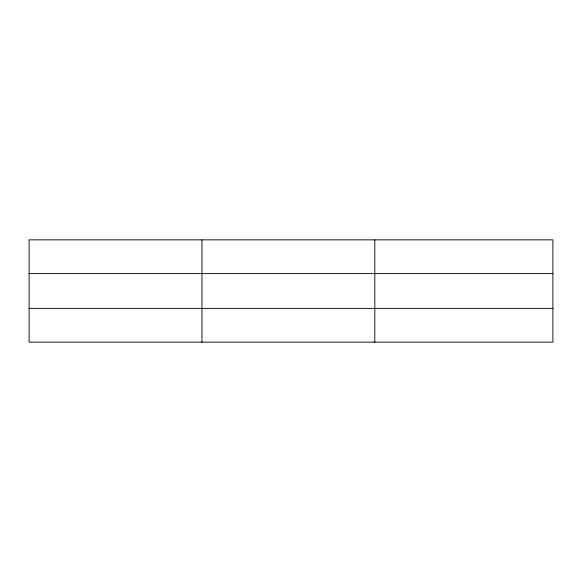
<?xml version="1.0" encoding="UTF-8"?>
<svg xmlns="http://www.w3.org/2000/svg" width="582" height="582" viewBox="0 0 582 582"><rect width="100%" height="100%" fill="white"/><g stroke="black" fill="none" stroke-linecap="round" stroke-linejoin="round"><path stroke-width="0.87" d="M201.954 342.151L201.954 239.849M374.808 342.151L374.808 239.849M552.9 308.395L552.9 342.151L29.1 342.151L29.1 239.849L552.9 239.849L552.9 308.395L29.1 308.395M29.1 273.605L552.9 273.605"/></g></svg>
